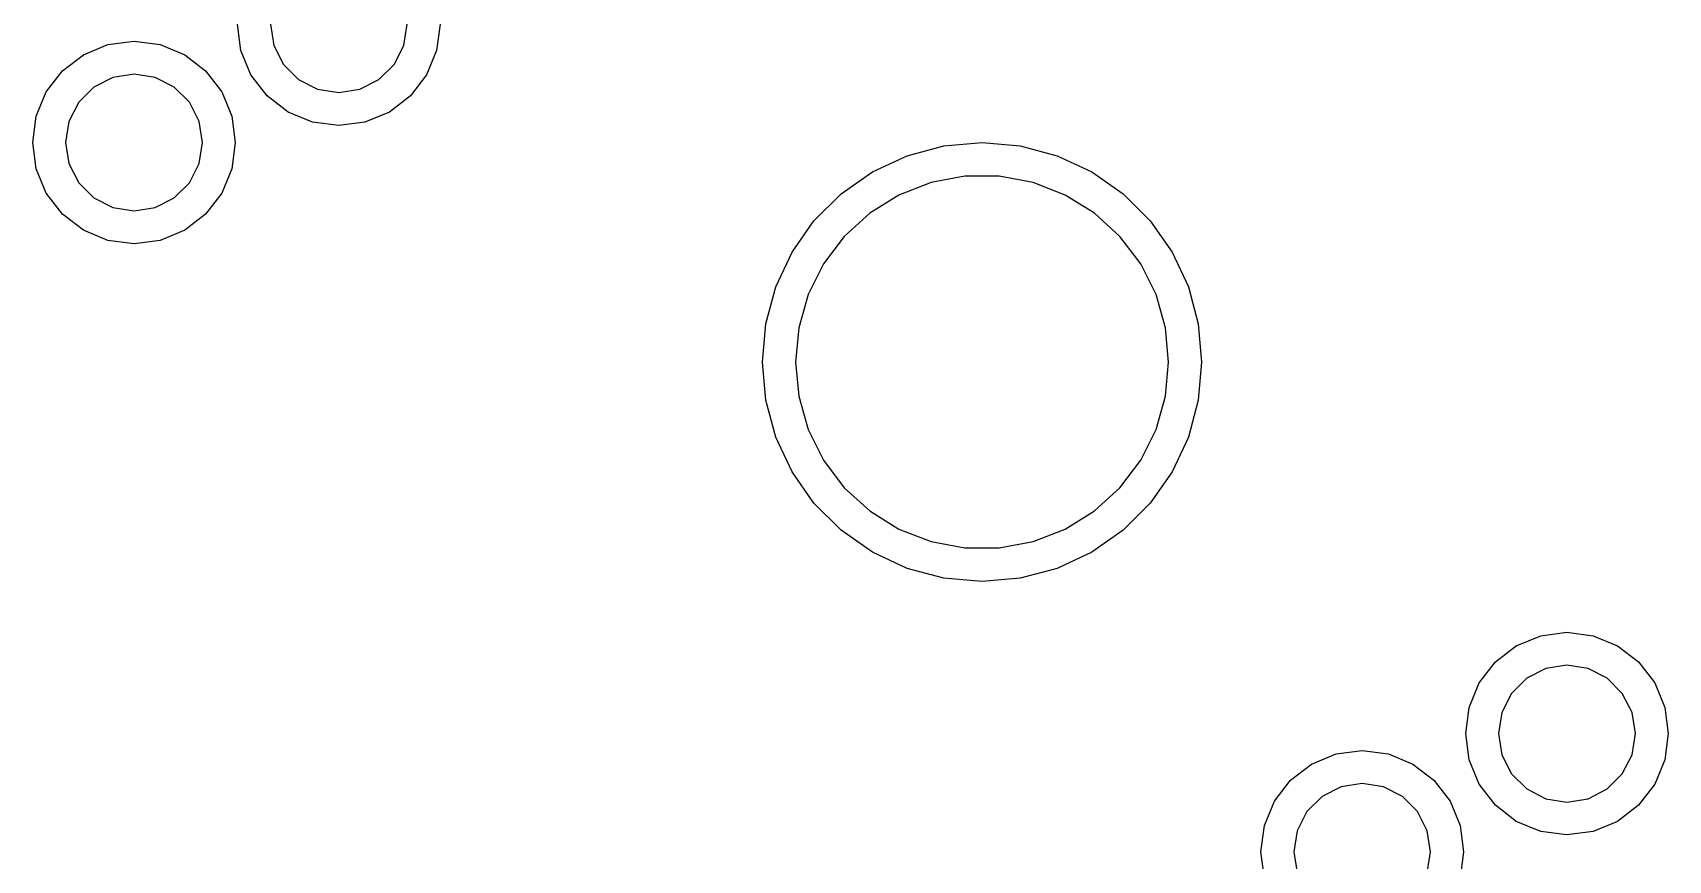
# Model space of a CAD drawing. Extents: x 0 to 6.5, y -7.51 to 0.
# Drawn here: x 4.0856 to 4.467, y -3.2587 to -3.0658 of the extents above; entities that cross this region are included whole.
import ezdxf

# ---------------------------------------------------------------- set-up
doc = ezdxf.new("R2010")
doc.units = 0
doc.header["$MEASUREMENT"] = 0
doc.layers.add('BLACK', color=7, linetype='CONTINUOUS')

msp = doc.modelspace()

# ---------------------------------------------------------------- linework, layer by layer
at = {"layer": 'BLACK', "linetype": 'CONTINUOUS'}
for p, q in [((4.13412, -3.06991), (4.13332, -3.0638)), ((4.141, -3.0638), (4.14178, -3.06873)), ((4.1721, -3.06873), (4.17288, -3.0638)), ((4.18056, -3.0638), (4.17976, -3.06991)), ((4.0974, -3.0709), (4.10309, -3.06854)), ((4.10309, -3.06854), (4.10921, -3.06774)), ((4.10921, -3.06774), (4.11532, -3.06854)), ((4.11532, -3.06854), (4.12102, -3.0709)), ((4.13648, -3.07561), (4.13412, -3.06991)), ((4.14178, -3.06873), (4.14404, -3.07317)), ((4.16984, -3.07317), (4.1721, -3.06873)), ((4.17976, -3.06991), (4.1774, -3.07561)), ((4.0925, -3.07466), (4.0974, -3.0709)), ((4.12102, -3.0709), (4.12591, -3.07466)), ((4.14404, -3.07317), (4.14757, -3.0767)), ((4.16631, -3.0767), (4.16984, -3.07317)), ((4.08875, -3.07955), (4.0925, -3.07466)), ((4.10428, -3.0762), (4.09983, -3.07846)), ((4.10921, -3.07542), (4.10428, -3.0762)), ((4.11413, -3.0762), (4.10921, -3.07542)), ((4.11858, -3.07846), (4.11413, -3.0762)), ((4.12591, -3.07466), (4.12966, -3.07955)), ((4.14024, -3.0805), (4.13648, -3.07561)), ((4.14757, -3.0767), (4.15201, -3.07896)), ((4.16187, -3.07896), (4.16631, -3.0767)), ((4.1774, -3.07561), (4.17364, -3.0805)), ((4.08639, -3.08525), (4.08875, -3.07955)), ((4.09983, -3.07846), (4.09631, -3.08199)), ((4.12211, -3.08199), (4.11858, -3.07846)), ((4.12966, -3.07955), (4.13202, -3.08525)), ((4.14513, -3.08426), (4.14024, -3.0805)), ((4.15201, -3.07896), (4.15694, -3.07974)), ((4.15694, -3.07974), (4.16187, -3.07896)), ((4.17364, -3.0805), (4.16875, -3.08426)), ((4.08558, -3.09136), (4.08639, -3.08525)), ((4.09631, -3.08199), (4.09404, -3.08643)), ((4.12437, -3.08643), (4.12211, -3.08199)), ((4.13202, -3.08525), (4.13283, -3.09136)), ((4.15083, -3.08662), (4.14513, -3.08426)), ((4.16875, -3.08426), (4.16305, -3.08662)), ((4.09404, -3.08643), (4.09326, -3.09136)), ((4.12515, -3.09136), (4.12437, -3.08643)), ((4.15694, -3.08742), (4.15083, -3.08662)), ((4.16305, -3.08662), (4.15694, -3.08742)), ((4.08639, -3.09747), (4.08558, -3.09136)), ((4.09326, -3.09136), (4.09404, -3.09629)), ((4.12437, -3.09629), (4.12515, -3.09136)), ((4.13283, -3.09136), (4.13202, -3.09747)), ((4.28946, -3.09445), (4.29807, -3.09214)), ((4.29807, -3.09214), (4.30696, -3.09136)), ((4.30696, -3.09136), (4.31585, -3.09214)), ((4.31585, -3.09214), (4.32447, -3.09445)), ((4.09404, -3.09629), (4.09631, -3.10073)), ((4.12211, -3.10073), (4.12437, -3.09629)), ((4.28137, -3.09822), (4.28946, -3.09445)), ((4.32447, -3.09445), (4.33255, -3.09822)), ((4.08875, -3.10317), (4.08639, -3.09747)), ((4.13202, -3.09747), (4.12966, -3.10317)), ((4.27406, -3.10333), (4.28137, -3.09822)), ((4.30295, -3.09923), (4.29506, -3.10071)), ((4.31097, -3.09923), (4.30295, -3.09923)), ((4.31886, -3.10071), (4.31097, -3.09923)), ((4.33255, -3.09822), (4.33986, -3.10333)), ((4.0925, -3.10806), (4.08875, -3.10317)), ((4.09631, -3.10073), (4.09983, -3.10426)), ((4.09983, -3.10426), (4.10428, -3.10652)), ((4.11413, -3.10652), (4.11858, -3.10426)), ((4.11858, -3.10426), (4.12211, -3.10073)), ((4.12966, -3.10317), (4.12591, -3.10806)), ((4.26775, -3.10964), (4.27406, -3.10333)), ((4.28757, -3.10361), (4.28075, -3.10783)), ((4.29506, -3.10071), (4.28757, -3.10361)), ((4.32635, -3.10361), (4.31886, -3.10071)), ((4.33317, -3.10783), (4.32635, -3.10361)), ((4.33986, -3.10333), (4.34617, -3.10964)), ((4.0974, -3.11182), (4.0925, -3.10806)), ((4.10428, -3.10652), (4.10921, -3.1073)), ((4.10921, -3.1073), (4.11413, -3.10652)), ((4.12591, -3.10806), (4.12102, -3.11182)), ((4.28075, -3.10783), (4.27482, -3.11324)), ((4.3391, -3.11324), (4.33317, -3.10783)), ((4.10309, -3.11418), (4.0974, -3.11182)), ((4.12102, -3.11182), (4.11532, -3.11418)), ((4.26264, -3.11695), (4.26775, -3.10964)), ((4.34617, -3.10964), (4.35128, -3.11695)), ((4.10921, -3.11498), (4.10309, -3.11418)), ((4.11532, -3.11418), (4.10921, -3.11498)), ((4.27482, -3.11324), (4.26998, -3.11964)), ((4.34394, -3.11964), (4.3391, -3.11324)), ((4.25887, -3.12504), (4.26264, -3.11695)), ((4.26998, -3.11964), (4.2664, -3.12683)), ((4.34752, -3.12683), (4.34394, -3.11964)), ((4.35128, -3.11695), (4.35505, -3.12504)), ((4.25656, -3.13365), (4.25887, -3.12504)), ((4.2664, -3.12683), (4.26421, -3.13455)), ((4.34971, -3.13455), (4.34752, -3.12683)), ((4.35505, -3.12504), (4.35736, -3.13365)), ((4.25578, -3.14254), (4.25656, -3.13365)), ((4.26421, -3.13455), (4.26347, -3.14254)), ((4.35045, -3.14254), (4.34971, -3.13455)), ((4.35736, -3.13365), (4.35814, -3.14254)), ((4.25656, -3.15143), (4.25578, -3.14254)), ((4.26347, -3.14254), (4.26421, -3.15053)), ((4.34971, -3.15053), (4.35045, -3.14254)), ((4.35814, -3.14254), (4.35736, -3.15143)), ((4.25887, -3.16005), (4.25656, -3.15143)), ((4.26421, -3.15053), (4.2664, -3.15825)), ((4.34752, -3.15825), (4.34971, -3.15053)), ((4.35736, -3.15143), (4.35505, -3.16005)), ((4.26264, -3.16813), (4.25887, -3.16005)), ((4.2664, -3.15825), (4.26998, -3.16544)), ((4.34394, -3.16544), (4.34752, -3.15825)), ((4.35505, -3.16005), (4.35128, -3.16813)), ((4.26998, -3.16544), (4.27482, -3.17184)), ((4.3391, -3.17184), (4.34394, -3.16544)), ((4.26775, -3.17544), (4.26264, -3.16813)), ((4.35128, -3.16813), (4.34617, -3.17544)), ((4.27482, -3.17184), (4.28075, -3.17725)), ((4.33317, -3.17725), (4.3391, -3.17184)), ((4.27406, -3.18175), (4.26775, -3.17544)), ((4.34617, -3.17544), (4.33986, -3.18175)), ((4.28075, -3.17725), (4.28757, -3.18147)), ((4.32635, -3.18147), (4.33317, -3.17725)), ((4.28137, -3.18686), (4.27406, -3.18175)), ((4.28757, -3.18147), (4.29506, -3.18437)), ((4.29506, -3.18437), (4.30295, -3.18585)), ((4.31097, -3.18585), (4.31886, -3.18437)), ((4.31886, -3.18437), (4.32635, -3.18147)), ((4.33986, -3.18175), (4.33255, -3.18686)), ((4.28946, -3.19063), (4.28137, -3.18686)), ((4.30295, -3.18585), (4.31097, -3.18585)), ((4.33255, -3.18686), (4.32447, -3.19063)), ((4.29807, -3.19294), (4.28946, -3.19063)), ((4.32447, -3.19063), (4.31585, -3.19294)), ((4.30696, -3.19372), (4.29807, -3.19294)), ((4.31585, -3.19294), (4.30696, -3.19372)), ((4.43153, -3.2087), (4.43723, -3.20634)), ((4.43723, -3.20634), (4.44334, -3.20553)), ((4.44334, -3.20553), (4.44946, -3.20634)), ((4.44946, -3.20634), (4.45515, -3.2087)), ((4.42664, -3.21245), (4.43153, -3.2087)), ((4.45515, -3.2087), (4.46005, -3.21245)), ((4.42288, -3.21734), (4.42664, -3.21245)), ((4.43841, -3.21399), (4.43397, -3.21626)), ((4.44334, -3.21321), (4.43841, -3.21399)), ((4.44827, -3.21399), (4.44334, -3.21321)), ((4.45271, -3.21626), (4.44827, -3.21399)), ((4.46005, -3.21245), (4.4638, -3.21734)), ((4.42052, -3.22304), (4.42288, -3.21734)), ((4.43397, -3.21626), (4.43044, -3.21978)), ((4.45624, -3.21978), (4.45271, -3.21626)), ((4.4638, -3.21734), (4.46616, -3.22304)), ((4.43044, -3.21978), (4.42818, -3.22423)), ((4.45851, -3.22423), (4.45624, -3.21978)), ((4.41972, -3.22915), (4.42052, -3.22304)), ((4.42818, -3.22423), (4.4274, -3.22915)), ((4.45929, -3.22915), (4.45851, -3.22423)), ((4.46616, -3.22304), (4.46696, -3.22915)), ((4.42052, -3.23527), (4.41972, -3.22915)), ((4.4274, -3.22915), (4.42818, -3.23408)), ((4.45851, -3.23408), (4.45929, -3.22915)), ((4.46696, -3.22915), (4.46616, -3.23527)), ((4.3838, -3.23626), (4.38949, -3.2339)), ((4.38949, -3.2339), (4.39561, -3.23309)), ((4.39561, -3.23309), (4.40172, -3.2339)), ((4.40172, -3.2339), (4.40742, -3.23626)), ((4.42818, -3.23408), (4.43044, -3.23853)), ((4.45624, -3.23853), (4.45851, -3.23408)), ((4.37891, -3.24001), (4.3838, -3.23626)), ((4.40742, -3.23626), (4.41231, -3.24001)), ((4.42288, -3.24097), (4.42052, -3.23527)), ((4.46616, -3.23527), (4.4638, -3.24097)), ((4.37515, -3.2449), (4.37891, -3.24001)), ((4.39068, -3.24155), (4.38624, -3.24381)), ((4.39561, -3.24077), (4.39068, -3.24155)), ((4.40054, -3.24155), (4.39561, -3.24077)), ((4.40498, -3.24381), (4.40054, -3.24155)), ((4.41231, -3.24001), (4.41607, -3.2449)), ((4.42664, -3.24586), (4.42288, -3.24097)), ((4.43044, -3.23853), (4.43397, -3.24205)), ((4.45271, -3.24205), (4.45624, -3.23853)), ((4.4638, -3.24097), (4.46005, -3.24586)), ((4.37279, -3.2506), (4.37515, -3.2449)), ((4.38624, -3.24381), (4.38271, -3.24734)), ((4.40851, -3.24734), (4.40498, -3.24381)), ((4.41607, -3.2449), (4.41843, -3.2506)), ((4.43397, -3.24205), (4.43841, -3.24432)), ((4.43841, -3.24432), (4.44334, -3.2451)), ((4.44334, -3.2451), (4.44827, -3.24432)), ((4.44827, -3.24432), (4.45271, -3.24205)), ((4.38271, -3.24734), (4.38044, -3.25179)), ((4.41077, -3.25179), (4.40851, -3.24734)), ((4.43153, -3.24961), (4.42664, -3.24586)), ((4.46005, -3.24586), (4.45515, -3.24961)), ((4.37199, -3.25671), (4.37279, -3.2506)), ((4.38044, -3.25179), (4.37966, -3.25671)), ((4.41155, -3.25671), (4.41077, -3.25179)), ((4.41843, -3.2506), (4.41923, -3.25671)), ((4.43723, -3.25197), (4.43153, -3.24961)), ((4.44334, -3.25278), (4.43723, -3.25197)), ((4.44946, -3.25197), (4.44334, -3.25278)), ((4.45515, -3.24961), (4.44946, -3.25197)), ((4.37279, -3.26283), (4.37199, -3.25671)), ((4.37966, -3.25671), (4.38044, -3.26164)), ((4.41077, -3.26164), (4.41155, -3.25671)), ((4.41923, -3.25671), (4.41843, -3.26283))]:
    msp.add_line(p, q, dxfattribs=at)

doc.saveas('drawing.dxf')
